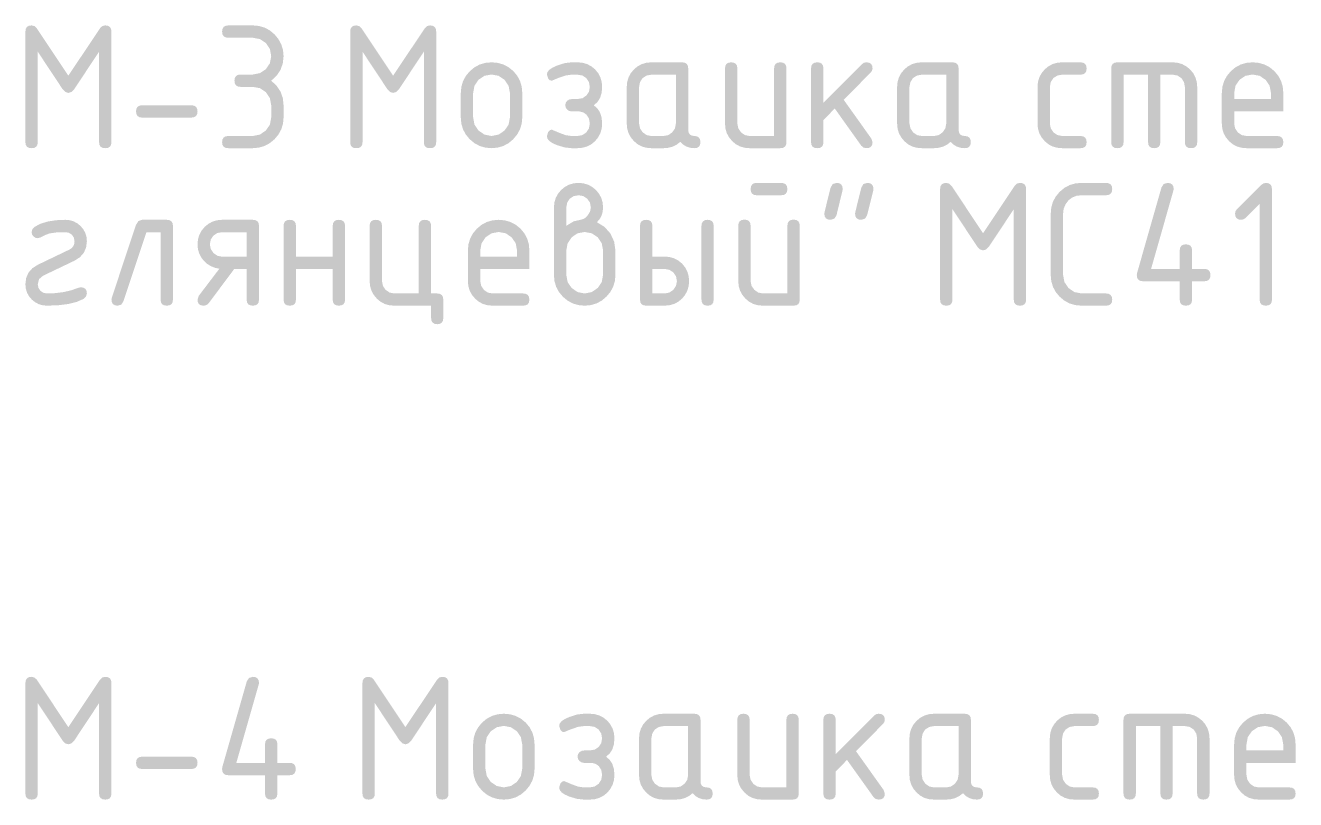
# Model space of a CAD drawing. Header units: millimetres. Extents: x 0 to 1189, y 0 to 841.
# Drawn here: x 1006.08 to 1037.4, y 698.07 to 717.15 of the extents above; entities that cross this region are included whole.
import ezdxf

# ---------------------------------------------------------------- set-up
doc = ezdxf.new("R2010")
doc.units = ezdxf.units.MM

msp = doc.modelspace()

# ---------------------------------------------------------------- hatches: boundary and pattern name
h = msp.add_hatch(color=7)
h.dxf.hatch_style = 2
h.paths.add_polyline_path([(1008.051, 717.154858), (1008.117878, 717.145349), (1008.165584, 717.116824), (1008.19417, 717.069281), (1008.203687, 717.002722), (1008.203687, 714.276411), (1008.19417, 714.210223), (1008.165584, 714.164032), (1008.117878, 714.136963), (1008.051, 714.128135), (1007.984441, 714.136963), (1007.936898, 714.164032), (1007.908373, 714.210223), (1007.898865, 714.276411), (1007.898865, 716.50718), (1007.284811, 715.580036), (1007.217838, 715.513545), (1007.140944, 715.49129), (1007.068114, 715.513545), (1007.001486, 715.580036), (1006.387432, 716.50718), (1006.387432, 714.276411), (1006.377924, 714.210223), (1006.349398, 714.164032), (1006.301856, 714.136963), (1006.235297, 714.128135), (1006.168419, 714.136963), (1006.120713, 714.164032), (1006.092127, 714.210223), (1006.08261, 714.276411), (1006.08261, 717.002722), (1006.092127, 717.069281), (1006.120713, 717.116824), (1006.168419, 717.145349), (1006.235297, 717.154858), (1006.308746, 717.135841), (1006.366486, 717.07879), (1007.140944, 715.914623), (1007.924221, 717.087058), (1007.978309, 717.138528)])
h = msp.add_hatch(color=7)
h.dxf.hatch_style = 2
h.paths.add_polyline_path([(1011.689823, 715.639567), (1011.385, 715.639567), (1011.320672, 715.649075), (1011.274275, 715.677601), (1011.246172, 715.725143), (1011.236724, 715.791702), (1011.246172, 715.85858), (1011.274275, 715.906286), (1011.320672, 715.934872), (1011.385, 715.944389), (1011.689823, 715.944389), (1011.864833, 715.978151), (1012.011732, 716.075578), (1012.110607, 716.221995), (1012.142921, 716.396937), (1012.110607, 716.572361), (1012.011732, 716.718846), (1011.864833, 716.817721), (1011.689823, 716.850036), (1011.084588, 716.850036), (1011.01771, 716.859553), (1010.970004, 716.888138), (1010.941419, 716.935844), (1010.931902, 717.002722), (1010.941419, 717.069281), (1010.970004, 717.116824), (1011.01771, 717.145349), (1011.084588, 717.154858), (1011.689823, 717.154858), (1011.840399, 717.141344), (1011.980382, 717.100494), (1012.108479, 717.031842), (1012.223399, 716.934923), (1012.320775, 716.817531), (1012.390968, 716.688254), (1012.433464, 716.547815), (1012.447744, 716.396937), (1012.42864, 716.218498), (1012.3714, 716.057939), (1012.276126, 715.915571), (1012.142921, 715.791702), (1012.276126, 715.668066), (1012.3714, 715.525672), (1012.42864, 715.364984), (1012.447744, 715.186468), (1012.447744, 714.881646), (1012.433464, 714.731689), (1012.390968, 714.59274), (1012.320775, 714.46485), (1012.223399, 714.348069), (1012.106619, 714.251383), (1011.978728, 714.182705), (1011.839779, 714.141725), (1011.689823, 714.128135), (1011.084588, 714.128135), (1011.01771, 714.136963), (1010.970004, 714.164032), (1010.941419, 714.210223), (1010.931902, 714.276411), (1010.941419, 714.342971), (1010.970004, 714.390513), (1011.01771, 714.419038), (1011.084588, 714.428547), (1011.689823, 714.428547), (1011.864833, 714.463067), (1012.011732, 714.564146), (1012.110607, 714.709184), (1012.142921, 714.886056), (1012.142921, 715.186468), (1012.110607, 715.361479), (1012.011732, 715.508378), (1011.864833, 715.607252)])
h = msp.add_hatch(color=7)
h.dxf.hatch_style = 2
h.paths.add_polyline_path([(1016.057909, 717.154858), (1016.124787, 717.145349), (1016.172493, 717.116824), (1016.201078, 717.069281), (1016.210595, 717.002722), (1016.210595, 714.276411), (1016.201078, 714.210223), (1016.172493, 714.164032), (1016.124787, 714.136963), (1016.057909, 714.128135), (1015.991349, 714.136963), (1015.943807, 714.164032), (1015.915282, 714.210223), (1015.905773, 714.276411), (1015.905773, 716.50718), (1015.291719, 715.580036), (1015.224747, 715.513545), (1015.147852, 715.49129), (1015.075023, 715.513545), (1015.008395, 715.580036), (1014.394341, 716.50718), (1014.394341, 714.276411), (1014.384833, 714.210223), (1014.356307, 714.164032), (1014.308765, 714.136963), (1014.242206, 714.128135), (1014.175328, 714.136963), (1014.127622, 714.164032), (1014.099036, 714.210223), (1014.089519, 714.276411), (1014.089519, 717.002722), (1014.099036, 717.069281), (1014.127622, 717.116824), (1014.175328, 717.145349), (1014.242206, 717.154858), (1014.315655, 717.135841), (1014.373395, 717.07879), (1015.147852, 715.914623), (1015.931129, 717.087058), (1015.985217, 717.138528)])
h = msp.add_hatch(color=7)
h.paths.add_polyline_path([(1016.81699, 714.881646), (1016.81699, 715.48688), (1016.830589, 715.639386), (1016.871629, 715.779644), (1016.940471, 715.908017), (1017.037476, 716.024866), (1017.154006, 716.121553), (1017.282216, 716.190231), (1017.422414, 716.23121), (1017.574911, 716.244801), (1017.727408, 716.231271), (1017.867606, 716.190713), (1017.995815, 716.123181), (1018.112346, 716.028725), (1018.209351, 715.912126), (1018.278193, 715.783434), (1018.319232, 715.641927), (1018.332832, 715.48688), (1018.332832, 714.881646), (1018.318552, 714.731689), (1018.276057, 714.59274), (1018.205863, 714.46485), (1018.108487, 714.348069), (1017.993567, 714.251383), (1017.86547, 714.182705), (1017.725487, 714.141725), (1017.574911, 714.128135), (1017.422414, 714.141725), (1017.282216, 714.182705), (1017.154006, 714.251383), (1017.037476, 714.348069), (1016.940471, 714.46485), (1016.871629, 714.59274), (1016.830589, 714.731689)])
h.paths.add_polyline_path([(1018.02801, 714.886056), (1018.02801, 715.49129), (1017.995695, 715.664854), (1017.896821, 715.8132), (1017.749922, 715.912074), (1017.574911, 715.944389), (1017.3999, 715.912074), (1017.253001, 715.8132), (1017.154127, 715.664854), (1017.121812, 715.49129), (1017.121812, 714.886056), (1017.154127, 714.709184), (1017.253001, 714.564146), (1017.3999, 714.463067), (1017.574911, 714.428547), (1017.749922, 714.463067), (1017.896821, 714.564146), (1017.995695, 714.710631)])
h = msp.add_hatch(color=7)
h.dxf.hatch_style = 2
h.paths.add_polyline_path([(1019.997144, 714.733369), (1019.977575, 714.859322), (1019.916666, 714.953855), (1019.840736, 715.00815), (1019.739175, 715.034332), (1019.544596, 715.034332), (1019.481964, 715.049422), (1019.438762, 715.080635), (1019.404174, 715.128797), (1019.391909, 715.186468), (1019.404174, 715.247791), (1019.438762, 715.296711), (1019.498156, 715.330817), (1019.586488, 715.343013), (1019.633341, 715.343013), (1019.684053, 715.338603), (1019.81793, 715.360928), (1019.916666, 715.4279), (1019.977575, 715.522571), (1019.997144, 715.639567), (1019.977093, 715.756838), (1019.912808, 715.855092), (1019.814278, 715.91986), (1019.696731, 715.939979), (1019.544596, 715.939979), (1019.404243, 715.920962), (1019.235364, 715.863911), (1019.154465, 715.830632), (1019.096664, 715.806861), (1019.062739, 715.792598), (1019.011571, 715.800866), (1018.972986, 715.842414), (1018.93881, 715.948247), (1018.954649, 716.007047), (1019.001855, 716.062693), (1019.079964, 716.115136), (1019.188511, 716.164324), (1019.379162, 716.225233), (1019.544596, 716.244801), (1019.696731, 716.244801), (1019.818894, 716.233717), (1019.931549, 716.200773), (1020.034695, 716.146435), (1020.128333, 716.071168), (1020.203832, 715.977531), (1020.258144, 715.874385), (1020.290958, 715.76173), (1020.301966, 715.639567), (1020.289193, 715.491953), (1020.250634, 715.366922), (1020.185926, 715.264939), (1020.094709, 715.186468), (1020.185926, 715.107997), (1020.250634, 715.006014), (1020.289193, 714.880983), (1020.301966, 714.733369), (1020.290958, 714.611206), (1020.258144, 714.498551), (1020.203832, 714.395405), (1020.128333, 714.301767), (1020.034695, 714.22464), (1019.931549, 714.170509), (1019.818894, 714.138599), (1019.696731, 714.128135), (1019.544596, 714.128135), (1019.375579, 714.147152), (1019.184652, 714.204202), (1019.076476, 714.253459), (1018.999719, 714.306384), (1018.953969, 714.36334), (1018.93881, 714.424688), (1018.972986, 714.530522), (1019.012053, 714.570416), (1019.057321, 714.585092), (1019.071024, 714.580338), (1019.10576, 714.566075), (1019.161889, 714.542304), (1019.239774, 714.509024), (1019.404794, 714.448115), (1019.544596, 714.428547), (1019.696731, 714.428547), (1019.814278, 714.450871), (1019.912808, 714.517844), (1019.975646, 714.616098)])
h = msp.add_hatch(color=7)
h.paths.add_polyline_path([(1022.119179, 715.939979), (1021.513945, 715.939979), (1021.396191, 715.918206), (1021.297868, 715.855092), (1021.234754, 715.756838), (1021.212981, 715.639567), (1021.212981, 714.733369), (1021.235305, 714.617752), (1021.302278, 714.517844), (1021.40005, 714.450871), (1021.513945, 714.428547), (1021.818216, 714.428547), (1021.933764, 714.450871), (1022.029882, 714.517844), (1022.096855, 714.616098), (1022.119179, 714.733369)])
h.paths.add_polyline_path([(1022.724413, 714.276411), (1022.714965, 714.210223), (1022.686862, 714.164032), (1022.640465, 714.136963), (1022.576137, 714.128135), (1022.47374, 714.137712), (1022.38204, 714.16672), (1022.300572, 714.215571), (1022.228871, 714.28468), (1022.139204, 714.215571), (1022.041113, 714.16672), (1021.934238, 714.137712), (1021.818216, 714.128135), (1021.513945, 714.128135), (1021.391532, 714.138599), (1021.279196, 714.170509), (1021.177299, 714.22464), (1021.086202, 714.301767), (1021.008386, 714.394785), (1020.952739, 714.496898), (1020.919313, 714.609346), (1020.908159, 714.733369), (1020.908159, 715.639567), (1020.919313, 715.76173), (1020.952739, 715.874385), (1021.008386, 715.977531), (1021.086202, 716.071168), (1021.177299, 716.146435), (1021.279196, 716.200773), (1021.391532, 716.233717), (1021.513945, 716.244801), (1022.271315, 716.244801), (1022.338192, 716.235353), (1022.385898, 716.20725), (1022.414484, 716.160853), (1022.424001, 716.096524), (1022.424001, 714.581234), (1022.43351, 714.514356), (1022.462035, 714.46665), (1022.509577, 714.438064), (1022.576137, 714.428547), (1022.640465, 714.419038), (1022.686862, 714.390513), (1022.714965, 714.342971)])
h = msp.add_hatch(color=7)
h.dxf.hatch_style = 2
h.paths.add_polyline_path([(1024.846529, 716.096524), (1024.846529, 714.276411), (1024.837012, 714.210223), (1024.808426, 714.164032), (1024.76072, 714.136963), (1024.693842, 714.128135), (1023.936473, 714.128135), (1023.81406, 714.138599), (1023.701724, 714.170509), (1023.599827, 714.22464), (1023.50873, 714.301767), (1023.430914, 714.394785), (1023.375267, 714.496898), (1023.341841, 714.609346), (1023.330687, 714.733369), (1023.330687, 716.096524), (1023.340204, 716.160853), (1023.36879, 716.20725), (1023.416496, 716.235353), (1023.483374, 716.244801), (1023.549933, 716.235353), (1023.597475, 716.20725), (1023.626001, 716.160853), (1023.635509, 716.096524), (1023.635509, 714.733369), (1023.657833, 714.617752), (1023.724806, 714.517844), (1023.822578, 714.450871), (1023.936473, 714.428547), (1024.541707, 714.428547), (1024.541707, 716.096524), (1024.551216, 716.160853), (1024.579741, 716.20725), (1024.627283, 716.235353), (1024.693842, 716.244801), (1024.76072, 716.235353), (1024.808426, 716.20725), (1024.837012, 716.160853)])
h = msp.add_hatch(color=7)
h.dxf.hatch_style = 2
h.paths.add_polyline_path([(1025.75733, 715.249858), (1026.70983, 716.202358), (1026.756338, 716.234742), (1026.815663, 716.244801), (1026.882541, 716.235353), (1026.930247, 716.20725), (1026.958832, 716.160853), (1026.96835, 716.096524), (1026.956085, 716.038853), (1026.921496, 715.990691), (1026.256731, 715.322067), (1026.938584, 714.365157), (1026.96835, 714.276411), (1026.958832, 714.210223), (1026.930247, 714.164032), (1026.882541, 714.136963), (1026.815663, 714.128135), (1026.742765, 714.143913), (1026.688883, 714.191524), (1026.036796, 715.10599), (1025.75733, 714.822666), (1025.75733, 714.276411), (1025.747821, 714.210223), (1025.719296, 714.164032), (1025.671753, 714.136963), (1025.605194, 714.128135), (1025.538316, 714.136963), (1025.49061, 714.164032), (1025.462025, 714.210223), (1025.452507, 714.276411), (1025.452507, 716.096524), (1025.462025, 716.160853), (1025.49061, 716.20725), (1025.538316, 716.235353), (1025.605194, 716.244801), (1025.671753, 716.235353), (1025.719296, 716.20725), (1025.747821, 716.160853), (1025.75733, 716.096524)])
h = msp.add_hatch(color=7)
h.paths.add_polyline_path([(1028.785348, 715.939979), (1028.180113, 715.939979), (1028.06236, 715.918206), (1027.964037, 715.855092), (1027.900923, 715.756838), (1027.87915, 715.639567), (1027.87915, 714.733369), (1027.901474, 714.617752), (1027.968447, 714.517844), (1028.066219, 714.450871), (1028.180113, 714.428547), (1028.484384, 714.428547), (1028.599933, 714.450871), (1028.696051, 714.517844), (1028.763024, 714.616098), (1028.785348, 714.733369)])
h.paths.add_polyline_path([(1029.390582, 714.276411), (1029.381134, 714.210223), (1029.353031, 714.164032), (1029.306634, 714.136963), (1029.242305, 714.128135), (1029.139908, 714.137712), (1029.048209, 714.16672), (1028.966741, 714.215571), (1028.89504, 714.28468), (1028.805372, 714.215571), (1028.707282, 714.16672), (1028.600407, 714.137712), (1028.484384, 714.128135), (1028.180113, 714.128135), (1028.057701, 714.138599), (1027.945365, 714.170509), (1027.843467, 714.22464), (1027.75237, 714.301767), (1027.674554, 714.394785), (1027.618907, 714.496898), (1027.585481, 714.609346), (1027.574328, 714.733369), (1027.574328, 715.639567), (1027.585481, 715.76173), (1027.618907, 715.874385), (1027.674554, 715.977531), (1027.75237, 716.071168), (1027.843467, 716.146435), (1027.945365, 716.200773), (1028.057701, 716.233717), (1028.180113, 716.244801), (1028.937483, 716.244801), (1029.004361, 716.235353), (1029.052067, 716.20725), (1029.080653, 716.160853), (1029.09017, 716.096524), (1029.09017, 714.581234), (1029.099678, 714.514356), (1029.128204, 714.46665), (1029.175746, 714.438064), (1029.242305, 714.428547), (1029.306634, 714.419038), (1029.353031, 714.390513), (1029.381134, 714.342971)])
h = msp.add_hatch(color=7)
h.dxf.hatch_style = 2
h.paths.add_polyline_path([(1031.340129, 715.639567), (1031.340129, 714.733369), (1031.362453, 714.617752), (1031.429426, 714.517844), (1031.527197, 714.450871), (1031.641092, 714.428547), (1032.09364, 714.428547), (1032.160518, 714.419038), (1032.208224, 714.390513), (1032.23681, 714.342971), (1032.246327, 714.276411), (1032.23681, 714.210223), (1032.208224, 714.164032), (1032.160518, 714.136963), (1032.09364, 714.128135), (1031.641092, 714.128135), (1031.518679, 714.138599), (1031.406343, 714.170509), (1031.304446, 714.22464), (1031.213349, 714.301767), (1031.135533, 714.394785), (1031.079886, 714.496898), (1031.04646, 714.609346), (1031.035307, 714.733369), (1031.035307, 715.639567), (1031.04646, 715.76173), (1031.079886, 715.874385), (1031.135533, 715.977531), (1031.213349, 716.071168), (1031.304446, 716.146435), (1031.406343, 716.200773), (1031.518679, 716.233717), (1031.641092, 716.244801), (1032.09364, 716.244801), (1032.160518, 716.235293), (1032.208224, 716.206767), (1032.23681, 716.159225), (1032.246327, 716.092666), (1032.23681, 716.025788), (1032.208224, 715.978082), (1032.160518, 715.949496), (1032.09364, 715.939979), (1031.641092, 715.939979), (1031.523339, 715.918206), (1031.425016, 715.855092), (1031.361902, 715.756838)])
h = msp.add_hatch(color=7)
h.dxf.hatch_style = 2
h.paths.add_polyline_path([(1033.004871, 716.244801), (1034.368026, 716.244801), (1034.4895, 716.233717), (1034.600639, 716.200773), (1034.702269, 716.146435), (1034.795218, 716.071168), (1034.873034, 715.977531), (1034.928681, 715.874385), (1034.962107, 715.76173), (1034.97326, 715.639567), (1034.97326, 714.276411), (1034.963743, 714.210223), (1034.935158, 714.164032), (1034.887452, 714.136963), (1034.820574, 714.128135), (1034.754015, 714.136963), (1034.706472, 714.164032), (1034.677947, 714.210223), (1034.668438, 714.276411), (1034.668438, 715.639567), (1034.646665, 715.756838), (1034.583551, 715.855092), (1034.485297, 715.91986), (1034.368026, 715.939979), (1034.063204, 715.939979), (1034.063204, 714.276411), (1034.053687, 714.210223), (1034.025101, 714.164032), (1033.977395, 714.136963), (1033.910517, 714.128135), (1033.846421, 714.136963), (1033.799999, 714.164032), (1033.771766, 714.210223), (1033.762241, 714.276411), (1033.762241, 715.939979), (1033.157006, 715.939979), (1033.157006, 714.276411), (1033.147498, 714.210223), (1033.118972, 714.164032), (1033.07143, 714.136963), (1033.004871, 714.128135), (1032.937993, 714.136963), (1032.890287, 714.164032), (1032.861701, 714.210223), (1032.852184, 714.276411), (1032.852184, 716.096524), (1032.861701, 716.160853), (1032.890287, 716.20725), (1032.937993, 716.235353)])
h = msp.add_hatch(color=7)
h.paths.add_polyline_path([(1036.337576, 715.944389), (1036.162565, 715.912074), (1036.015666, 715.8132), (1035.916792, 715.666301), (1035.884477, 715.49129), (1035.884477, 715.338603), (1036.790675, 715.338603), (1036.790675, 715.49129), (1036.75836, 715.666301), (1036.659486, 715.8132), (1036.512587, 715.912074)])
h.paths.add_polyline_path([(1035.884477, 715.034332), (1035.884477, 714.733369), (1035.906801, 714.617752), (1035.973774, 714.517844), (1036.071546, 714.450871), (1036.185441, 714.428547), (1036.94281, 714.428547), (1037.009688, 714.419038), (1037.057394, 714.390513), (1037.08598, 714.342971), (1037.095497, 714.276411), (1037.08598, 714.210223), (1037.057394, 714.164032), (1037.009688, 714.136963), (1036.94281, 714.128135), (1036.185441, 714.128135), (1036.063028, 714.138599), (1035.950692, 714.170509), (1035.848794, 714.22464), (1035.757698, 714.301767), (1035.679881, 714.394785), (1035.624235, 714.496898), (1035.590808, 714.609346), (1035.579655, 714.733369), (1035.579655, 715.48688), (1035.593254, 715.639386), (1035.634294, 715.779644), (1035.703136, 715.908017), (1035.800141, 716.024866), (1035.916671, 716.121553), (1036.044881, 716.190231), (1036.185079, 716.23121), (1036.337576, 716.244801), (1036.490073, 716.231271), (1036.630271, 716.190713), (1036.758481, 716.123181), (1036.875011, 716.028725), (1036.972016, 715.912195), (1037.040858, 715.783985), (1037.081897, 715.643787), (1037.095497, 715.49129), (1037.095497, 715.034332)])
h = msp.add_hatch(color=7)
h.dxf.hatch_style = 2
h.paths.add_polyline_path([(1010.173237, 714.881646), (1008.962768, 714.881646), (1008.89589, 714.891163), (1008.848184, 714.919749), (1008.819598, 714.967455), (1008.810081, 715.034332), (1008.819598, 715.100892), (1008.848184, 715.148434), (1008.89589, 715.176959), (1008.962768, 715.186468), (1010.173237, 715.186468), (1010.240114, 715.176959), (1010.28782, 715.148434), (1010.316406, 715.100892), (1010.325923, 715.034332), (1010.316406, 714.967455), (1010.28782, 714.919749), (1010.240114, 714.891163)])
h = msp.add_hatch(color=7)
h.paths.add_polyline_path([(1019.418206, 712.214197), (1019.602105, 712.324922), (1019.769882, 712.362473), (1019.861245, 712.389965), (1019.943514, 712.468307), (1020.003941, 712.567801), (1020.023441, 712.667295), (1020.001392, 712.784842), (1019.934695, 712.883372), (1019.836441, 712.947657), (1019.71917, 712.967708), (1019.601416, 712.946004), (1019.503093, 712.883372), (1019.439979, 712.784842), (1019.418206, 712.667295)])
h.paths.add_polyline_path([(1020.171717, 712.302942), (1020.359682, 712.18891), (1020.506305, 712.024027), (1020.597945, 711.82435), (1020.629226, 711.608962), (1020.629226, 710.999318), (1020.614946, 710.848742), (1020.572451, 710.708759), (1020.502257, 710.580661), (1020.404882, 710.465742), (1020.289962, 710.369055), (1020.161865, 710.300377), (1020.021882, 710.259398), (1019.871305, 710.245807), (1019.718808, 710.259398), (1019.57861, 710.300377), (1019.450401, 710.369055), (1019.33387, 710.465742), (1019.236865, 710.582522), (1019.168023, 710.710412), (1019.126984, 710.849362), (1019.113384, 710.999318), (1019.113384, 712.667295), (1019.124538, 712.789459), (1019.157964, 712.902113), (1019.213611, 713.005259), (1019.291427, 713.098897), (1019.384384, 713.174396), (1019.486075, 713.228708), (1019.597377, 713.261523), (1019.71917, 713.27253), (1019.841333, 713.261462), (1019.953987, 713.228226), (1020.057134, 713.172768), (1020.150771, 713.095039), (1020.226038, 713.003632), (1020.280376, 712.901631), (1020.31332, 712.789398), (1020.324404, 712.667295), (1020.314887, 712.558508), (1020.286301, 712.461348), (1020.238595, 712.376073)])
h.paths.add_polyline_path([(1020.324404, 711.003728), (1020.324404, 711.608962), (1020.292089, 711.782526), (1020.193215, 711.930872), (1020.046316, 712.029746), (1019.871305, 712.062061), (1019.696294, 712.029746), (1019.549395, 711.930872), (1019.450521, 711.782526), (1019.418206, 711.608962), (1019.418206, 711.003728), (1019.450521, 710.826857), (1019.549395, 710.681818), (1019.696294, 710.580739), (1019.871305, 710.546219), (1020.046316, 710.580739), (1020.193215, 710.681818), (1020.292089, 710.828304)])
h = msp.add_hatch(color=7)
h.paths.add_polyline_path([(1025.173289, 712.214197), (1025.173289, 710.394084), (1025.163772, 710.327895), (1025.135186, 710.281705), (1025.08748, 710.254635), (1025.020603, 710.245807), (1024.263233, 710.245807), (1024.14082, 710.256271), (1024.028484, 710.288181), (1023.926587, 710.342312), (1023.83549, 710.41944), (1023.757674, 710.513077), (1023.702027, 710.616223), (1023.668601, 710.728878), (1023.657447, 710.851041), (1023.657447, 712.214197), (1023.666964, 712.281074), (1023.69555, 712.32878), (1023.743256, 712.357366), (1023.810134, 712.366883), (1023.876693, 712.357366), (1023.924235, 712.32878), (1023.952761, 712.281074), (1023.962269, 712.214197), (1023.962269, 710.851041), (1023.984593, 710.735906), (1024.051566, 710.639374), (1024.149338, 710.569026), (1024.263233, 710.546219), (1024.868467, 710.546219), (1024.868467, 712.214197), (1024.877976, 712.281074), (1024.906501, 712.32878), (1024.954043, 712.357366), (1025.020603, 712.366883), (1025.08748, 712.357366), (1025.135186, 712.32878), (1025.163772, 712.281074)])
h.paths.add_polyline_path([(1024.715781, 712.967708), (1024.110546, 712.967708), (1024.046218, 712.977225), (1023.999821, 713.005811), (1023.971717, 713.053517), (1023.962269, 713.120394), (1023.971717, 713.186954), (1023.999821, 713.234496), (1024.046218, 713.263021), (1024.110546, 713.27253), (1024.715781, 713.27253), (1024.782658, 713.263021), (1024.830364, 713.234496), (1024.85895, 713.186954), (1024.868467, 713.120394), (1024.85895, 713.053517), (1024.830364, 713.005811), (1024.782658, 712.977225)])
h = msp.add_hatch(color=7)
h.paths.add_polyline_path([(1026.083947, 713.27253), (1026.148275, 713.263082), (1026.194672, 713.234978), (1026.222776, 713.188581), (1026.232224, 713.124253), (1026.227814, 713.086219), (1026.080088, 712.476575), (1026.028067, 712.390999), (1025.931812, 712.362473), (1025.864934, 712.371982), (1025.817228, 712.400507), (1025.788642, 712.44805), (1025.779125, 712.514609), (1025.788702, 712.562418), (1025.81771, 712.68583), (1025.866561, 712.884586), (1025.93567, 713.158428), (1025.986037, 713.244004)])
h.paths.add_polyline_path([(1026.837458, 713.27253), (1026.904336, 713.263082), (1026.952042, 713.234978), (1026.980628, 713.188581), (1026.990145, 713.124253), (1026.985735, 713.082361), (1026.8336, 712.476575), (1026.783715, 712.390999), (1026.689181, 712.362473), (1026.622622, 712.371982), (1026.57508, 712.400507), (1026.546554, 712.44805), (1026.537046, 712.514609), (1026.546623, 712.562418), (1026.575631, 712.68583), (1026.624482, 712.884586), (1026.693591, 713.158428), (1026.743407, 713.244004)])
h = msp.add_hatch(color=7)
h.dxf.hatch_style = 2
h.paths.add_polyline_path([(1030.602545, 713.27253), (1030.669422, 713.263021), (1030.717128, 713.234496), (1030.745714, 713.186954), (1030.755231, 713.120394), (1030.755231, 710.394084), (1030.745714, 710.327895), (1030.717128, 710.281705), (1030.669422, 710.254635), (1030.602545, 710.245807), (1030.535985, 710.254635), (1030.488443, 710.281705), (1030.459918, 710.327895), (1030.450409, 710.394084), (1030.450409, 712.624852), (1029.836355, 711.697708), (1029.769383, 711.631217), (1029.692488, 711.608962), (1029.619659, 711.631217), (1029.553031, 711.697708), (1028.938977, 712.624852), (1028.938977, 710.394084), (1028.929468, 710.327895), (1028.900943, 710.281705), (1028.853401, 710.254635), (1028.786841, 710.245807), (1028.719963, 710.254635), (1028.672258, 710.281705), (1028.643672, 710.327895), (1028.634155, 710.394084), (1028.634155, 713.120394), (1028.643672, 713.186954), (1028.672258, 713.234496), (1028.719963, 713.263021), (1028.786841, 713.27253), (1028.860291, 713.253513), (1028.918031, 713.196462), (1029.692488, 712.032295), (1030.475765, 713.20473), (1030.529853, 713.2562)])
h = msp.add_hatch(color=7)
h.dxf.hatch_style = 2
h.paths.add_polyline_path([(1032.724638, 713.27253), (1032.791516, 713.263021), (1032.839222, 713.234496), (1032.867808, 713.186954), (1032.877325, 713.120394), (1032.867808, 713.053517), (1032.839222, 713.005811), (1032.791516, 712.977225), (1032.724638, 712.967708), (1032.119404, 712.967708), (1031.997138, 712.954126), (1031.890787, 712.912793), (1031.800354, 712.842832), (1031.725836, 712.743363), (1031.680154, 712.635394), (1031.666305, 712.514609), (1031.666305, 711.003728), (1031.69862, 710.828304), (1031.797494, 710.681818), (1031.944393, 710.580739), (1032.119404, 710.546219), (1032.724638, 710.546219), (1032.791516, 710.536711), (1032.839222, 710.508185), (1032.867808, 710.460643), (1032.877325, 710.394084), (1032.867808, 710.327895), (1032.839222, 710.281705), (1032.791516, 710.254635), (1032.724638, 710.245807), (1032.119404, 710.245807), (1031.966907, 710.259398), (1031.826709, 710.300377), (1031.698499, 710.369055), (1031.581969, 710.465742), (1031.484964, 710.582522), (1031.416122, 710.710412), (1031.375082, 710.849362), (1031.361483, 710.999318), (1031.361483, 712.514609), (1031.375082, 712.667115), (1031.416122, 712.807373), (1031.484964, 712.935746), (1031.581969, 713.052595), (1031.698499, 713.149514), (1031.826709, 713.218166), (1031.966907, 713.259016), (1032.119404, 713.27253)])
h = msp.add_hatch(color=7)
h.dxf.hatch_style = 2
h.paths.add_polyline_path([(1033.483161, 710.999318), (1033.48757, 711.041762), (1034.092805, 713.162838), (1034.146479, 713.244556), (1034.241082, 713.27253), (1034.307641, 713.263021), (1034.355183, 713.234496), (1034.383709, 713.186954), (1034.393217, 713.120394), (1034.384949, 713.077951), (1033.834836, 711.152005), (1034.541494, 711.152005), (1034.541494, 711.608962), (1034.551011, 711.674918), (1034.579597, 711.721134), (1034.627303, 711.748333), (1034.694181, 711.757239), (1034.76074, 711.748333), (1034.808282, 711.721134), (1034.836808, 711.674918), (1034.846316, 711.608962), (1034.846316, 711.152005), (1035.151138, 711.152005), (1035.215467, 711.14241), (1035.261863, 711.113695), (1035.289967, 711.065963), (1035.299415, 710.999318), (1035.289967, 710.932759), (1035.261863, 710.885216), (1035.215467, 710.856691), (1035.151138, 710.847183), (1034.846316, 710.847183), (1034.846316, 710.394084), (1034.836808, 710.327895), (1034.808282, 710.281705), (1034.76074, 710.254635), (1034.694181, 710.245807), (1034.627303, 710.254635), (1034.579597, 710.281705), (1034.551011, 710.327895), (1034.541494, 710.394084), (1034.541494, 710.847183), (1033.635847, 710.847183), (1033.568969, 710.856691), (1033.521263, 710.885216), (1033.492678, 710.932759)])
h = msp.add_hatch(color=7)
h.dxf.hatch_style = 2
h.paths.add_polyline_path([(1036.511332, 712.756041), (1036.164066, 712.408776), (1036.115904, 712.374669), (1036.058233, 712.362473), (1035.991355, 712.371982), (1035.943649, 712.400507), (1035.915063, 712.44805), (1035.905546, 712.514609), (1035.915606, 712.572486), (1035.94799, 712.620442), (1036.540546, 713.21355), (1036.602006, 713.257303), (1036.663467, 713.27253), (1036.730026, 713.263021), (1036.777569, 713.234496), (1036.806094, 713.186954), (1036.815602, 713.120394), (1036.815602, 710.394084), (1036.806094, 710.327895), (1036.777569, 710.281705), (1036.730026, 710.254635), (1036.663467, 710.245807), (1036.596908, 710.254635), (1036.549365, 710.281705), (1036.52084, 710.327895), (1036.511332, 710.394084)])
h = msp.add_hatch(color=7)
h.dxf.hatch_style = 2
h.paths.add_polyline_path([(1007.445766, 710.698906), (1007.512644, 710.689389), (1007.56035, 710.660803), (1007.588935, 710.613097), (1007.598452, 710.546219), (1007.576679, 710.470634), (1007.513565, 710.411171), (1007.347779, 710.338824), (1007.142253, 710.287148), (1006.896936, 710.256142), (1006.611777, 710.245807), (1006.507201, 710.255315), (1006.409757, 710.283841), (1006.320167, 710.331383), (1006.239155, 710.397942), (1006.170047, 710.479022), (1006.121195, 710.569095), (1006.092188, 710.667848), (1006.08261, 710.774973), (1006.101713, 710.928797), (1006.158954, 711.06009), (1006.254228, 711.168438), (1006.387432, 711.253428), (1007.170709, 711.629908), (1007.223867, 711.665875), (1007.262349, 711.710937), (1007.285741, 711.766334), (1007.29363, 711.833307), (1007.277645, 711.919985), (1007.23024, 711.994262), (1007.154311, 712.041873), (1007.069286, 712.057651), (1006.84315, 712.05083), (1006.683986, 712.027886), (1006.576017, 711.98999), (1006.455232, 711.926462), (1006.387432, 711.909374), (1006.329761, 711.919434), (1006.281599, 711.951818), (1006.245839, 712.003081), (1006.235297, 712.057651), (1006.254865, 712.133306), (1006.315774, 712.19325), (1006.462501, 712.267828), (1006.636719, 712.32065), (1006.838843, 712.352078), (1007.069286, 712.362473), (1007.173861, 712.352965), (1007.271306, 712.32444), (1007.360896, 712.276897), (1007.441907, 712.210338), (1007.511016, 712.12763), (1007.559867, 712.037739), (1007.588875, 711.939889), (1007.598452, 711.833307), (1007.579349, 711.679483), (1007.522109, 711.548191), (1007.426835, 711.439842), (1007.29363, 711.354852), (1006.514763, 710.98223), (1006.419265, 710.899479), (1006.387432, 710.774973), (1006.403418, 710.688295), (1006.450822, 710.614019), (1006.525098, 710.564202), (1006.611777, 710.546219), (1006.826975, 710.554995), (1007.027807, 710.58129), (1007.214376, 710.625051), (1007.386786, 710.686228)])
h = msp.add_hatch(color=7)
h.dxf.hatch_style = 2
h.paths.add_polyline_path([(1008.962209, 712.362473), (1009.567443, 712.362473), (1009.634321, 712.353025), (1009.682027, 712.324922), (1009.710613, 712.278525), (1009.72013, 712.214197), (1009.72013, 710.394084), (1009.710613, 710.327895), (1009.682027, 710.281705), (1009.634321, 710.254635), (1009.567443, 710.245807), (1009.500884, 710.254635), (1009.453342, 710.281705), (1009.424816, 710.327895), (1009.415308, 710.394084), (1009.415308, 712.057651), (1009.068042, 712.057651), (1008.496432, 710.34723), (1008.44572, 710.271094), (1008.356975, 710.245807), (1008.290097, 710.255315), (1008.242391, 710.283841), (1008.213805, 710.331383), (1008.204288, 710.397942), (1008.213107, 710.444795), (1008.810074, 712.239552), (1008.870018, 712.332846)])
h = msp.add_hatch(color=7)
h.paths.add_polyline_path([(1010.863952, 711.155863), (1010.753597, 711.179979), (1010.652078, 711.220631), (1010.560172, 711.278646), (1010.478652, 711.354852), (1010.411774, 711.44408), (1010.364068, 711.540336), (1010.335483, 711.644447), (1010.325966, 711.757239), (1010.337119, 711.879402), (1010.370545, 711.992057), (1010.426192, 712.095203), (1010.504008, 712.188841), (1010.595105, 712.264107), (1010.697002, 712.318445), (1010.809338, 712.351389), (1010.931751, 712.362473), (1011.689121, 712.362473), (1011.755999, 712.353025), (1011.803705, 712.324922), (1011.832291, 712.278525), (1011.841808, 712.214197), (1011.841808, 710.394084), (1011.832291, 710.327895), (1011.803705, 710.281705), (1011.755999, 710.254635), (1011.689121, 710.245807), (1011.622562, 710.254635), (1011.57502, 710.281705), (1011.546494, 710.327895), (1011.536986, 710.394084), (1011.536986, 711.152005), (1011.232164, 711.152005), (1010.601022, 710.305338), (1010.546245, 710.259656), (1010.478652, 710.245807), (1010.411774, 710.254635), (1010.364068, 710.281705), (1010.335483, 710.327895), (1010.325966, 710.394084), (1010.355731, 710.487239)])
h.paths.add_polyline_path([(1010.630788, 711.757239), (1010.653112, 711.641139), (1010.720085, 711.541163), (1010.817856, 711.474672), (1010.931751, 711.452417), (1011.536986, 711.452417), (1011.536986, 712.057651), (1010.931751, 712.057651), (1010.813998, 712.035878), (1010.715675, 711.972764), (1010.652561, 711.87451)])
h = msp.add_hatch(color=7)
h.dxf.hatch_style = 2
h.paths.add_polyline_path([(1012.752465, 711.152005), (1012.752465, 710.394084), (1012.742957, 710.327895), (1012.714432, 710.281705), (1012.666889, 710.254635), (1012.60033, 710.245807), (1012.533452, 710.254635), (1012.485746, 710.281705), (1012.457161, 710.327895), (1012.447643, 710.394084), (1012.447643, 712.214197), (1012.457161, 712.278525), (1012.485746, 712.324922), (1012.533452, 712.353025), (1012.60033, 712.362473), (1012.666889, 712.353025), (1012.714432, 712.324922), (1012.742957, 712.278525), (1012.752465, 712.214197), (1012.752465, 711.456276), (1013.658663, 711.456276), (1013.658663, 712.214197), (1013.668172, 712.278525), (1013.696697, 712.324922), (1013.74424, 712.353025), (1013.810799, 712.362473), (1013.877677, 712.353025), (1013.925383, 712.324922), (1013.953968, 712.278525), (1013.963485, 712.214197), (1013.963485, 710.394084), (1013.953968, 710.327895), (1013.925383, 710.281705), (1013.877677, 710.254635), (1013.810799, 710.245807), (1013.74424, 710.254635), (1013.696697, 710.281705), (1013.668172, 710.327895), (1013.658663, 710.394084), (1013.658663, 711.152005)])
h = msp.add_hatch(color=7)
h.dxf.hatch_style = 2
h.paths.add_polyline_path([(1016.237299, 710.546219), (1016.301627, 710.536771), (1016.348024, 710.508668), (1016.376127, 710.462271), (1016.385575, 710.397942), (1016.385575, 709.940985), (1016.376127, 709.874425), (1016.348024, 709.826883), (1016.301627, 709.798358), (1016.237299, 709.788849), (1016.170739, 709.798358), (1016.123197, 709.826883), (1016.094672, 709.874425), (1016.085163, 709.940985), (1016.085163, 710.245807), (1015.175107, 710.245807), (1015.052694, 710.256271), (1014.940358, 710.288181), (1014.838461, 710.342312), (1014.747364, 710.41944), (1014.669548, 710.513077), (1014.613901, 710.616223), (1014.580475, 710.728878), (1014.569321, 710.851041), (1014.569321, 712.214197), (1014.578838, 712.278525), (1014.607424, 712.324922), (1014.65513, 712.353025), (1014.722008, 712.362473), (1014.788567, 712.353025), (1014.836109, 712.324922), (1014.864635, 712.278525), (1014.874143, 712.214197), (1014.874143, 710.851041), (1014.896467, 710.735424), (1014.96344, 710.635516), (1015.061212, 710.568543), (1015.175107, 710.546219), (1015.780341, 710.546219), (1015.780341, 712.214197), (1015.78985, 712.278525), (1015.818375, 712.324922), (1015.865917, 712.353025), (1015.932477, 712.362473), (1015.999354, 712.353025), (1016.04706, 712.324922), (1016.075646, 712.278525), (1016.085163, 712.214197), (1016.085163, 710.546219)])
h = msp.add_hatch(color=7)
h.paths.add_polyline_path([(1017.749627, 712.062061), (1017.574617, 712.029746), (1017.427718, 711.930872), (1017.328843, 711.783973), (1017.296528, 711.608962), (1017.296528, 711.456276), (1018.202726, 711.456276), (1018.202726, 711.608962), (1018.170411, 711.783973), (1018.071537, 711.930872), (1017.924638, 712.029746)])
h.paths.add_polyline_path([(1017.296528, 711.152005), (1017.296528, 710.851041), (1017.318853, 710.735424), (1017.385825, 710.635516), (1017.483597, 710.568543), (1017.597492, 710.546219), (1018.354862, 710.546219), (1018.42174, 710.536711), (1018.469446, 710.508185), (1018.498031, 710.460643), (1018.507548, 710.394084), (1018.498031, 710.327895), (1018.469446, 710.281705), (1018.42174, 710.254635), (1018.354862, 710.245807), (1017.597492, 710.245807), (1017.475079, 710.256271), (1017.362743, 710.288181), (1017.260846, 710.342312), (1017.169749, 710.41944), (1017.091933, 710.512457), (1017.036286, 710.61457), (1017.00286, 710.727018), (1016.991706, 710.851041), (1016.991706, 711.604552), (1017.005306, 711.757058), (1017.046346, 711.897317), (1017.115187, 712.02569), (1017.212193, 712.142539), (1017.328723, 712.239225), (1017.456932, 712.307903), (1017.59713, 712.348883), (1017.749627, 712.362473), (1017.902125, 712.348943), (1018.042323, 712.308385), (1018.170532, 712.240853), (1018.287062, 712.146397), (1018.384068, 712.029867), (1018.452909, 711.901657), (1018.493949, 711.761459), (1018.507548, 711.608962), (1018.507548, 711.152005)])
h = msp.add_hatch(color=7)
h.paths.add_polyline_path([(1022.446082, 710.851041), (1022.434997, 710.728878), (1022.402054, 710.616223), (1022.347716, 710.513077), (1022.272449, 710.41944), (1022.178811, 710.342312), (1022.075665, 710.288181), (1021.963011, 710.256271), (1021.840847, 710.245807), (1021.387749, 710.245807), (1021.320871, 710.254635), (1021.273165, 710.281705), (1021.244579, 710.327895), (1021.235062, 710.394084), (1021.235062, 712.214197), (1021.244579, 712.278525), (1021.273165, 712.324922), (1021.320871, 712.353025), (1021.387749, 712.362473), (1021.454308, 712.353025), (1021.50185, 712.324922), (1021.530375, 712.278525), (1021.539884, 712.214197), (1021.539884, 711.456276), (1021.840847, 711.456276), (1021.963011, 711.445277), (1022.075665, 711.412523), (1022.178811, 711.358375), (1022.272449, 711.283194), (1022.347716, 711.18947), (1022.402054, 711.086134), (1022.434997, 710.97329)])
h.paths.add_polyline_path([(1022.145118, 710.851041), (1022.12307, 710.968588), (1022.056373, 711.067118), (1021.958119, 711.130232), (1021.840847, 711.152005), (1021.539884, 711.152005), (1021.539884, 710.546219), (1021.840847, 710.546219), (1021.958119, 710.568543), (1022.056373, 710.635516), (1022.12307, 710.73377)])
h.paths.add_polyline_path([(1022.750904, 712.214197), (1022.760412, 712.278525), (1022.788938, 712.324922), (1022.83648, 712.353025), (1022.903039, 712.362473), (1022.967368, 712.353025), (1023.013765, 712.324922), (1023.041868, 712.278525), (1023.051316, 712.214197), (1023.051316, 710.394084), (1023.041868, 710.327895), (1023.013765, 710.281705), (1022.967368, 710.254635), (1022.903039, 710.245807), (1022.83648, 710.254635), (1022.788938, 710.281705), (1022.760412, 710.327895), (1022.750904, 710.394084)])
h = msp.add_hatch(color=7)
h.dxf.hatch_style = 2
h.paths.add_polyline_path([(1008.051, 701.096026), (1008.117878, 701.086517), (1008.165584, 701.057992), (1008.19417, 701.01045), (1008.203687, 700.94389), (1008.203687, 698.21758), (1008.19417, 698.151391), (1008.165584, 698.105201), (1008.117878, 698.078131), (1008.051, 698.069303), (1007.984441, 698.078131), (1007.936898, 698.105201), (1007.908373, 698.151391), (1007.898865, 698.21758), (1007.898865, 700.448348), (1007.284811, 699.521204), (1007.217838, 699.454713), (1007.140944, 699.432458), (1007.068114, 699.454713), (1007.001486, 699.521204), (1006.387432, 700.448348), (1006.387432, 698.21758), (1006.377924, 698.151391), (1006.349398, 698.105201), (1006.301856, 698.078131), (1006.235297, 698.069303), (1006.168419, 698.078131), (1006.120713, 698.105201), (1006.092127, 698.151391), (1006.08261, 698.21758), (1006.08261, 700.94389), (1006.092127, 701.01045), (1006.120713, 701.057992), (1006.168419, 701.086517), (1006.235297, 701.096026), (1006.308746, 701.077009), (1006.366486, 701.019958), (1007.140944, 699.855791), (1007.924221, 701.028226), (1007.978309, 701.079696)])
h = msp.add_hatch(color=7)
h.dxf.hatch_style = 2
h.paths.add_polyline_path([(1010.931792, 698.822814), (1010.936202, 698.865258), (1011.541437, 700.986334), (1011.595111, 701.068052), (1011.689713, 701.096026), (1011.756273, 701.086517), (1011.803815, 701.057992), (1011.83234, 701.01045), (1011.841849, 700.94389), (1011.833581, 700.901447), (1011.283468, 698.975501), (1011.990126, 698.975501), (1011.990126, 699.432458), (1011.999643, 699.498414), (1012.028229, 699.54463), (1012.075935, 699.571829), (1012.142812, 699.580735), (1012.209372, 699.571829), (1012.256914, 699.54463), (1012.285439, 699.498414), (1012.294948, 699.432458), (1012.294948, 698.975501), (1012.59977, 698.975501), (1012.664098, 698.965906), (1012.710495, 698.937191), (1012.738599, 698.889459), (1012.748047, 698.822814), (1012.738599, 698.756255), (1012.710495, 698.708712), (1012.664098, 698.680187), (1012.59977, 698.670679), (1012.294948, 698.670679), (1012.294948, 698.21758), (1012.285439, 698.151391), (1012.256914, 698.105201), (1012.209372, 698.078131), (1012.142812, 698.069303), (1012.075935, 698.078131), (1012.028229, 698.105201), (1011.999643, 698.151391), (1011.990126, 698.21758), (1011.990126, 698.670679), (1011.084479, 698.670679), (1011.017601, 698.680187), (1010.969895, 698.708712), (1010.94131, 698.756255)])
h = msp.add_hatch(color=7)
h.dxf.hatch_style = 2
h.paths.add_polyline_path([(1016.36091, 701.096026), (1016.427788, 701.086517), (1016.475494, 701.057992), (1016.50408, 701.01045), (1016.513597, 700.94389), (1016.513597, 698.21758), (1016.50408, 698.151391), (1016.475494, 698.105201), (1016.427788, 698.078131), (1016.36091, 698.069303), (1016.294351, 698.078131), (1016.246809, 698.105201), (1016.218283, 698.151391), (1016.208775, 698.21758), (1016.208775, 700.448348), (1015.594721, 699.521204), (1015.527748, 699.454713), (1015.450854, 699.432458), (1015.378024, 699.454713), (1015.311396, 699.521204), (1014.697342, 700.448348), (1014.697342, 698.21758), (1014.687834, 698.151391), (1014.659309, 698.105201), (1014.611766, 698.078131), (1014.545207, 698.069303), (1014.478329, 698.078131), (1014.430623, 698.105201), (1014.402038, 698.151391), (1014.39252, 698.21758), (1014.39252, 700.94389), (1014.402038, 701.01045), (1014.430623, 701.057992), (1014.478329, 701.086517), (1014.545207, 701.096026), (1014.618656, 701.077009), (1014.676396, 701.019958), (1015.450854, 699.855791), (1016.234131, 701.028226), (1016.288219, 701.079696)])
h = msp.add_hatch(color=7)
h.paths.add_polyline_path([(1017.119937, 698.822814), (1017.119937, 699.428048), (1017.133536, 699.580554), (1017.174576, 699.720813), (1017.243418, 699.849185), (1017.340423, 699.966034), (1017.456953, 700.062721), (1017.585162, 700.131399), (1017.725361, 700.172378), (1017.877858, 700.185969), (1018.030355, 700.172439), (1018.170553, 700.131881), (1018.298762, 700.064349), (1018.415293, 699.969893), (1018.512298, 699.853294), (1018.58114, 699.724602), (1018.622179, 699.583095), (1018.635779, 699.428048), (1018.635779, 698.822814), (1018.621499, 698.672858), (1018.579004, 698.533908), (1018.50881, 698.406018), (1018.411434, 698.289238), (1018.296514, 698.192551), (1018.168417, 698.123873), (1018.028434, 698.082894), (1017.877858, 698.069303), (1017.725361, 698.082894), (1017.585162, 698.123873), (1017.456953, 698.192551), (1017.340423, 698.289238), (1017.243418, 698.406018), (1017.174576, 698.533908), (1017.133536, 698.672858)])
h.paths.add_polyline_path([(1018.330957, 698.827224), (1018.330957, 699.432458), (1018.298642, 699.606022), (1018.199768, 699.754368), (1018.052869, 699.853242), (1017.877858, 699.885557), (1017.702847, 699.853242), (1017.555948, 699.754368), (1017.457074, 699.606022), (1017.424759, 699.432458), (1017.424759, 698.827224), (1017.457074, 698.650353), (1017.555948, 698.505314), (1017.702847, 698.404235), (1017.877858, 698.369715), (1018.052869, 698.404235), (1018.199768, 698.505314), (1018.298642, 698.651799)])
h = msp.add_hatch(color=7)
h.dxf.hatch_style = 2
h.paths.add_polyline_path([(1020.300036, 698.674537), (1020.280468, 698.80049), (1020.219559, 698.895023), (1020.143629, 698.949318), (1020.042067, 698.975501), (1019.847488, 698.975501), (1019.784856, 698.99059), (1019.741655, 699.021803), (1019.707066, 699.069965), (1019.694802, 699.127636), (1019.707066, 699.188959), (1019.741655, 699.237879), (1019.801048, 699.271986), (1019.889381, 699.284181), (1019.936234, 699.284181), (1019.986946, 699.279771), (1020.120822, 699.302096), (1020.219559, 699.369068), (1020.280468, 699.46374), (1020.300036, 699.580735), (1020.279986, 699.698006), (1020.2157, 699.79626), (1020.11717, 699.861028), (1019.999624, 699.881147), (1019.847488, 699.881147), (1019.707135, 699.86213), (1019.538256, 699.80508), (1019.457357, 699.7718), (1019.399557, 699.748029), (1019.365631, 699.733766), (1019.314463, 699.742034), (1019.275878, 699.783582), (1019.241703, 699.889416), (1019.257541, 699.948215), (1019.304748, 700.003862), (1019.382857, 700.056305), (1019.491403, 700.105492), (1019.682055, 700.166401), (1019.847488, 700.185969), (1019.999624, 700.185969), (1020.121787, 700.174885), (1020.234441, 700.141941), (1020.337588, 700.087603), (1020.431225, 700.012337), (1020.506724, 699.918699), (1020.561036, 699.815553), (1020.593851, 699.702898), (1020.604858, 699.580735), (1020.592085, 699.433121), (1020.553526, 699.30809), (1020.488819, 699.206107), (1020.397601, 699.127636), (1020.488819, 699.049165), (1020.553526, 698.947182), (1020.592085, 698.822151), (1020.604858, 698.674537), (1020.593851, 698.552374), (1020.561036, 698.439719), (1020.506724, 698.336573), (1020.431225, 698.242936), (1020.337588, 698.165808), (1020.234441, 698.111677), (1020.121787, 698.079767), (1019.999624, 698.069303), (1019.847488, 698.069303), (1019.678472, 698.08832), (1019.487545, 698.14537), (1019.379369, 698.194627), (1019.302612, 698.247552), (1019.256861, 698.304508), (1019.241703, 698.365857), (1019.275878, 698.47169), (1019.314945, 698.511584), (1019.360214, 698.52626), (1019.373917, 698.521506), (1019.408652, 698.507243), (1019.464781, 698.483472), (1019.542666, 698.450192), (1019.707686, 698.389283), (1019.847488, 698.369715), (1019.999624, 698.369715), (1020.11717, 698.392039), (1020.2157, 698.459012), (1020.278539, 698.557266)])
h = msp.add_hatch(color=7)
h.paths.add_polyline_path([(1022.422017, 699.881147), (1021.816783, 699.881147), (1021.699029, 699.859374), (1021.600706, 699.79626), (1021.537592, 699.698006), (1021.515819, 699.580735), (1021.515819, 698.674537), (1021.538143, 698.55892), (1021.605116, 698.459012), (1021.702888, 698.392039), (1021.816783, 698.369715), (1022.121053, 698.369715), (1022.236602, 698.392039), (1022.33272, 698.459012), (1022.399693, 698.557266), (1022.422017, 698.674537)])
h.paths.add_polyline_path([(1023.027251, 698.21758), (1023.017803, 698.151391), (1022.9897, 698.105201), (1022.943303, 698.078131), (1022.878974, 698.069303), (1022.776578, 698.07888), (1022.684878, 698.107888), (1022.60341, 698.156739), (1022.531709, 698.225848), (1022.442042, 698.156739), (1022.343951, 698.107888), (1022.237076, 698.07888), (1022.121053, 698.069303), (1021.816783, 698.069303), (1021.69437, 698.079767), (1021.582034, 698.111677), (1021.480137, 698.165808), (1021.38904, 698.242936), (1021.311223, 698.335953), (1021.255577, 698.438066), (1021.222151, 698.550514), (1021.210997, 698.674537), (1021.210997, 699.580735), (1021.222151, 699.702898), (1021.255577, 699.815553), (1021.311223, 699.918699), (1021.38904, 700.012337), (1021.480137, 700.087603), (1021.582034, 700.141941), (1021.69437, 700.174885), (1021.816783, 700.185969), (1022.574152, 700.185969), (1022.64103, 700.176521), (1022.688736, 700.148418), (1022.717322, 700.102021), (1022.726839, 700.037692), (1022.726839, 698.522402), (1022.736348, 698.455524), (1022.764873, 698.407818), (1022.812415, 698.379232), (1022.878974, 698.369715), (1022.943303, 698.360207), (1022.9897, 698.331681), (1023.017803, 698.284139)])
h = msp.add_hatch(color=7)
h.dxf.hatch_style = 2
h.paths.add_polyline_path([(1025.149313, 700.037692), (1025.149313, 698.21758), (1025.139795, 698.151391), (1025.11121, 698.105201), (1025.063504, 698.078131), (1024.996626, 698.069303), (1024.239256, 698.069303), (1024.116843, 698.079767), (1024.004507, 698.111677), (1023.90261, 698.165808), (1023.811513, 698.242936), (1023.733697, 698.335953), (1023.67805, 698.438066), (1023.644624, 698.550514), (1023.633471, 698.674537), (1023.633471, 700.037692), (1023.642988, 700.102021), (1023.671573, 700.148418), (1023.719279, 700.176521), (1023.786157, 700.185969), (1023.852716, 700.176521), (1023.900259, 700.148418), (1023.928784, 700.102021), (1023.938293, 700.037692), (1023.938293, 698.674537), (1023.960617, 698.55892), (1024.027589, 698.459012), (1024.125361, 698.392039), (1024.239256, 698.369715), (1024.84449, 698.369715), (1024.84449, 700.037692), (1024.853999, 700.102021), (1024.882524, 700.148418), (1024.930067, 700.176521), (1024.996626, 700.185969), (1025.063504, 700.176521), (1025.11121, 700.148418), (1025.139795, 700.102021)])
h = msp.add_hatch(color=7)
h.dxf.hatch_style = 2
h.paths.add_polyline_path([(1026.060058, 699.191026), (1027.012558, 700.143526), (1027.059067, 700.17591), (1027.118392, 700.185969), (1027.18527, 700.176521), (1027.232976, 700.148418), (1027.261561, 700.102021), (1027.271078, 700.037692), (1027.258814, 699.980022), (1027.224225, 699.931859), (1026.559459, 699.263235), (1027.241313, 698.306325), (1027.271078, 698.21758), (1027.261561, 698.151391), (1027.232976, 698.105201), (1027.18527, 698.078131), (1027.118392, 698.069303), (1027.045494, 698.085081), (1026.991612, 698.132692), (1026.339525, 699.047159), (1026.060058, 698.763834), (1026.060058, 698.21758), (1026.05055, 698.151391), (1026.022025, 698.105201), (1025.974482, 698.078131), (1025.907923, 698.069303), (1025.841045, 698.078131), (1025.793339, 698.105201), (1025.764753, 698.151391), (1025.755236, 698.21758), (1025.755236, 700.037692), (1025.764753, 700.102021), (1025.793339, 700.148418), (1025.841045, 700.176521), (1025.907923, 700.185969), (1025.974482, 700.176521), (1026.022025, 700.148418), (1026.05055, 700.102021), (1026.060058, 700.037692)])
h = msp.add_hatch(color=7)
h.paths.add_polyline_path([(1029.088022, 699.881147), (1028.482788, 699.881147), (1028.365034, 699.859374), (1028.266711, 699.79626), (1028.203597, 699.698006), (1028.181824, 699.580735), (1028.181824, 698.674537), (1028.204149, 698.55892), (1028.271121, 698.459012), (1028.368893, 698.392039), (1028.482788, 698.369715), (1028.787059, 698.369715), (1028.902607, 698.392039), (1028.998725, 698.459012), (1029.065698, 698.557266), (1029.088022, 698.674537)])
h.paths.add_polyline_path([(1029.693257, 698.21758), (1029.683808, 698.151391), (1029.655705, 698.105201), (1029.609308, 698.078131), (1029.54498, 698.069303), (1029.442583, 698.07888), (1029.350883, 698.107888), (1029.269415, 698.156739), (1029.197714, 698.225848), (1029.108047, 698.156739), (1029.009956, 698.107888), (1028.903081, 698.07888), (1028.787059, 698.069303), (1028.482788, 698.069303), (1028.360375, 698.079767), (1028.248039, 698.111677), (1028.146142, 698.165808), (1028.055045, 698.242936), (1027.977229, 698.335953), (1027.921582, 698.438066), (1027.888156, 698.550514), (1027.877002, 698.674537), (1027.877002, 699.580735), (1027.888156, 699.702898), (1027.921582, 699.815553), (1027.977229, 699.918699), (1028.055045, 700.012337), (1028.146142, 700.087603), (1028.248039, 700.141941), (1028.360375, 700.174885), (1028.482788, 700.185969), (1029.240158, 700.185969), (1029.307036, 700.176521), (1029.354741, 700.148418), (1029.383327, 700.102021), (1029.392844, 700.037692), (1029.392844, 698.522402), (1029.402353, 698.455524), (1029.430878, 698.407818), (1029.47842, 698.379232), (1029.54498, 698.369715), (1029.609308, 698.360207), (1029.655705, 698.331681), (1029.683808, 698.284139)])
h = msp.add_hatch(color=7)
h.dxf.hatch_style = 2
h.paths.add_polyline_path([(1031.64313, 699.580735), (1031.64313, 698.674537), (1031.665454, 698.55892), (1031.732427, 698.459012), (1031.830199, 698.392039), (1031.944094, 698.369715), (1032.396641, 698.369715), (1032.463519, 698.360207), (1032.511225, 698.331681), (1032.539811, 698.284139), (1032.549328, 698.21758), (1032.539811, 698.151391), (1032.511225, 698.105201), (1032.463519, 698.078131), (1032.396641, 698.069303), (1031.944094, 698.069303), (1031.821681, 698.079767), (1031.709345, 698.111677), (1031.607448, 698.165808), (1031.516351, 698.242936), (1031.438535, 698.335953), (1031.382888, 698.438066), (1031.349462, 698.550514), (1031.338308, 698.674537), (1031.338308, 699.580735), (1031.349462, 699.702898), (1031.382888, 699.815553), (1031.438535, 699.918699), (1031.516351, 700.012337), (1031.607448, 700.087603), (1031.709345, 700.141941), (1031.821681, 700.174885), (1031.944094, 700.185969), (1032.396641, 700.185969), (1032.463519, 700.176461), (1032.511225, 700.147936), (1032.539811, 700.100393), (1032.549328, 700.033834), (1032.539811, 699.966956), (1032.511225, 699.91925), (1032.463519, 699.890664), (1032.396641, 699.881147), (1031.944094, 699.881147), (1031.82634, 699.859374), (1031.728017, 699.79626), (1031.664903, 699.698006)])
h = msp.add_hatch(color=7)
h.dxf.hatch_style = 2
h.paths.add_polyline_path([(1033.307818, 700.185969), (1034.670973, 700.185969), (1034.792447, 700.174885), (1034.903586, 700.141941), (1035.005216, 700.087603), (1035.098165, 700.012337), (1035.175981, 699.918699), (1035.231628, 699.815553), (1035.265054, 699.702898), (1035.276207, 699.580735), (1035.276207, 698.21758), (1035.26669, 698.151391), (1035.238105, 698.105201), (1035.190399, 698.078131), (1035.123521, 698.069303), (1035.056962, 698.078131), (1035.009419, 698.105201), (1034.980894, 698.151391), (1034.971385, 698.21758), (1034.971385, 699.580735), (1034.949612, 699.698006), (1034.886498, 699.79626), (1034.788244, 699.861028), (1034.670973, 699.881147), (1034.366151, 699.881147), (1034.366151, 698.21758), (1034.356634, 698.151391), (1034.328048, 698.105201), (1034.280342, 698.078131), (1034.213464, 698.069303), (1034.149368, 698.078131), (1034.102946, 698.105201), (1034.074713, 698.151391), (1034.065187, 698.21758), (1034.065187, 699.881147), (1033.459953, 699.881147), (1033.459953, 698.21758), (1033.450445, 698.151391), (1033.421919, 698.105201), (1033.374377, 698.078131), (1033.307818, 698.069303), (1033.24094, 698.078131), (1033.193234, 698.105201), (1033.164648, 698.151391), (1033.155131, 698.21758), (1033.155131, 700.037692), (1033.164648, 700.102021), (1033.193234, 700.148418), (1033.24094, 700.176521)])
h = msp.add_hatch(color=7)
h.paths.add_polyline_path([(1036.640468, 699.885557), (1036.465458, 699.853242), (1036.318559, 699.754368), (1036.219684, 699.607469), (1036.187369, 699.432458), (1036.187369, 699.279771), (1037.093567, 699.279771), (1037.093567, 699.432458), (1037.061252, 699.607469), (1036.962378, 699.754368), (1036.815479, 699.853242)])
h.paths.add_polyline_path([(1036.187369, 698.975501), (1036.187369, 698.674537), (1036.209694, 698.55892), (1036.276666, 698.459012), (1036.374438, 698.392039), (1036.488333, 698.369715), (1037.245703, 698.369715), (1037.312581, 698.360207), (1037.360287, 698.331681), (1037.388872, 698.284139), (1037.398389, 698.21758), (1037.388872, 698.151391), (1037.360287, 698.105201), (1037.312581, 698.078131), (1037.245703, 698.069303), (1036.488333, 698.069303), (1036.36592, 698.079767), (1036.253584, 698.111677), (1036.151687, 698.165808), (1036.06059, 698.242936), (1035.982774, 698.335953), (1035.927127, 698.438066), (1035.893701, 698.550514), (1035.882547, 698.674537), (1035.882547, 699.428048), (1035.896147, 699.580554), (1035.937187, 699.720813), (1036.006028, 699.849185), (1036.103034, 699.966034), (1036.219564, 700.062721), (1036.347773, 700.131399), (1036.487971, 700.172378), (1036.640468, 700.185969), (1036.792966, 700.172439), (1036.933164, 700.131881), (1037.061373, 700.064349), (1037.177903, 699.969893), (1037.274909, 699.853363), (1037.34375, 699.725153), (1037.38479, 699.584955), (1037.398389, 699.432458), (1037.398389, 698.975501)])
h = msp.add_hatch(color=7)
h.dxf.hatch_style = 2
h.paths.add_polyline_path([(1010.173182, 698.822814), (1008.962713, 698.822814), (1008.895835, 698.832331), (1008.848129, 698.860917), (1008.819544, 698.908623), (1008.810027, 698.975501), (1008.819544, 699.04206), (1008.848129, 699.089602), (1008.895835, 699.118128), (1008.962713, 699.127636), (1010.173182, 699.127636), (1010.24006, 699.118128), (1010.287766, 699.089602), (1010.316352, 699.04206), (1010.325869, 698.975501), (1010.316352, 698.908623), (1010.287766, 698.860917), (1010.24006, 698.832331)])

doc.saveas('drawing.dxf')
